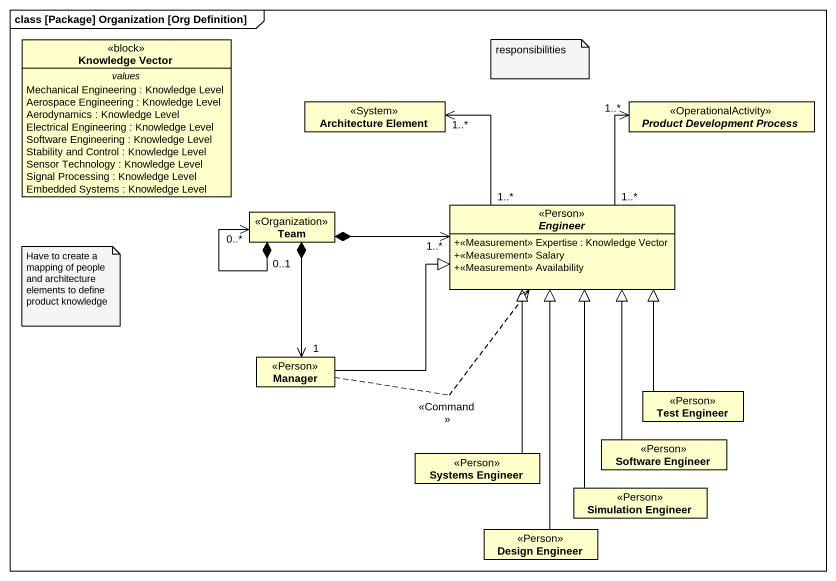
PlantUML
@startuml
mainframe class [Package] Organization [Org Definition]
hide circle
hide empty members
skinparam classAttributeIconSize 0
class "Knowledge Vector" as Knowledge_Vector <<block>> {
  -- values --
  Mechanical Engineering : Knowledge Level
  Aerospace Engineering : Knowledge Level
  Aerodynamics : Knowledge Level
  Electrical Engineering : Knowledge Level
  Software Engineering : Knowledge Level
  Stability and Control : Knowledge Level
  Sensor Technology : Knowledge Level
  Signal Processing : Knowledge Level
  Embedded Systems : Knowledge Level
}
class "Architecture Element" as Architecture_Element <<System>>
abstract class "Product Development Process" as Product_Development_Process <<OperationalActivity>>
class Team <<Organization>>
abstract class Engineer <<Person>> {
  +<<Measurement>> Expertise : Knowledge Vector
  +<<Measurement>> Salary
  +<<Measurement>> Availability
}
class Manager <<Person>>
class "Test Engineer" as Test_Engineer <<Person>>
class "Systems Engineer" as Systems_Engineer <<Person>>
class "Software Engineer" as Software_Engineer <<Person>>
class "Simulation Engineer" as Simulation_Engineer <<Person>>
class "Design Engineer" as Design_Engineer <<Person>>
Team "0..1" *--> "0..*" Team
Team *-right-> "1..*" Engineer
Team *--> "1" Manager
Engineer "1..*" -up-> "1..*" Architecture_Element
Engineer "1..*" -up-> "1..*" Product_Development_Process
Manager -right-|> Engineer
Manager .right.> Engineer : <<Command>>
Test_Engineer -up-|> Engineer
Systems_Engineer -up-|> Engineer
Software_Engineer -up-|> Engineer
Simulation_Engineer -up-|> Engineer
Design_Engineer -up-|> Engineer
note as N1
  responsibilities
end note
note as N2
  Have to create a mapping of people and architecture elements to define product knowledge
end note
@enduml
